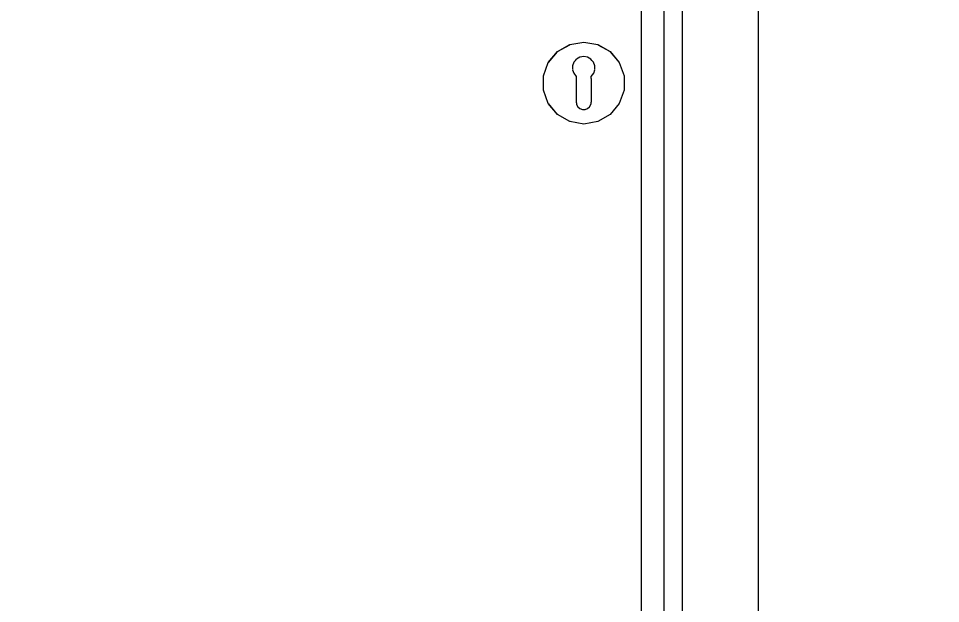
# Model space of a CAD drawing. Header units: millimetres. Extents: x -15634 to 67596, y -3027 to 55843.
# Drawn here: x 22894 to 23501, y 12753 to 13138 of the extents above; entities that cross this region are included whole.
import ezdxf

# ---------------------------------------------------------------- set-up
doc = ezdxf.new("R2010")
doc.units = ezdxf.units.MM
doc.header["$MEASUREMENT"] = 0
doc.set_wipeout_variables(frame=1)
doc.linetypes.add('Wipeout_Contour', pattern=[1000, 0, -1000])
doc.layers.add('Dimensioning - General', color=7, linetype='Continuous')
doc.layers.add('Structural - Bearing', color=7, linetype='Continuous')
for name, color, linetype, lineweight, true_color in [('Dimensioning - General_Pen_No__61', 7, 'Continuous', 20, 0x6a6a6a), ('Dimensioning - General_Pen_No__88', 7, 'Continuous', 20, 0xfd4435), ('Structural - Bearing_Pen_No__82', 7, 'Continuous', 20, 0xaaaaaa)]:
    doc.layers.add(name, color=color, linetype=linetype, lineweight=lineweight, true_color=true_color)
doc.styles.add('GENERATED_STYLE_6', font='calibril.ttf')
doc.dimstyles.new('GENERATED_STYLE__3', dxfattribs={"dimtxt": 195.999997, "dimasz": 106.4, "dimexe": 0.18, "dimexo": 0.0625, "dimgap": 0.09, "dimtad": 1, "dimdec": 0, "dimlfac": 0.1, "dimzin": 0, "dimdsep": 46, "dimtxsty": 'GENERATED_STYLE_6', "dimblk": 'ARROWHEAD_2', "dimblk1": 'ARROWHEAD_2', "dimblk2": 'ARROWHEAD_2', "dimcen": 0.09, "dimse1": 1, "dimse2": 1, "dimclrd": 256, "dimclre": 256, "dimclrt": 256, "dimadec": 0, "dimazin": 0, "dimtfac": 1, "dimtdec": 4, "dimtmove": 0, "dimatfit": 3, "dimfxl": 1, "dimtolj": 1, "dimtzin": 0, "dimarcsym": 0})

# ---------------------------------------------------------------- blocks, each defined once
blk = doc.blocks.new('*D43')
at = {"layer": 'Dimensioning - General_Pen_No__61', "color": 251, "linetype": 'Continuous', "lineweight": 20, "true_color": 0x6a6a6a, "transparency": 16777216}
for p, q in [((27454.43, 14836.02), (27594.43, 14755.19)), ((27629.43, 14795.6), (27419.43, 14795.6)), ((27524.43, 12095.6), (27524.43, 14795.6)), ((27454.43, 12136.02), (27594.43, 12055.19)), ((27629.43, 12095.6), (27419.43, 12095.6)), ((27524.43, 12027.14), (27524.43, 12095.6))]:
    blk.add_line(p, q, dxfattribs=at)
at = {"layer": 'Dimensioning - General_Pen_No__88', "color": 20, "lineweight": 20, "true_color": 0xfd4435, "transparency": 16777216, "char_height": 196, "attachment_point": 7, "rotation": 90, "style": 'GENERATED_STYLE_6'}
for s, insert in [('\\A1;{\\pql;\\fCalibri Light|b0|i0|c0|p34;20}', (27485.23, 14437.36)), ('\\A1;{\\pql;\\fCalibri Light|b0|i0|c0|p34;270}', (27485.23, 13207.27))]:
    blk.add_mtext(s, dxfattribs=dict(at, insert=insert))
blk = doc.blocks.new('ARROWHEAD_2')
at = {"color": 0, "linetype": 'Continuous', "lineweight": 0}
for p, q in [((-0.3781, -0.655), (0.3781, 0.655)), ((0, 0), (-1, 0))]:
    blk.add_line(p, q, dxfattribs=at)
blk = doc.blocks.new('*D91')
at = {"layer": 'Dimensioning - General_Pen_No__61', "color": 251, "linetype": 'Continuous', "lineweight": 20, "true_color": 0x6a6a6a, "transparency": 16777216}
for p, q in [((28004.43, 14836.02), (28144.43, 14755.19)), ((28179.43, 14795.6), (27969.43, 14795.6)), ((28074.43, 12095.6), (28074.43, 14795.6)), ((28004.43, 12136.02), (28144.43, 12055.19)), ((28179.43, 12095.6), (27969.43, 12095.6))]:
    blk.add_line(p, q, dxfattribs=at)
at = {"layer": 'Dimensioning - General_Pen_No__88', "color": 20, "lineweight": 20, "true_color": 0xfd4435, "transparency": 16777216, "char_height": 196, "attachment_point": 7, "rotation": 90, "style": 'GENERATED_STYLE_6'}
for s, insert in [('\\A1;{\\pql;\\fCalibri Light|b0|i0|c0|p34;20}', (28035.23, 14437.36)), ('\\A1;{\\pql;\\fCalibri Light|b0|i0|c0|p34;270}', (28035.23, 13207.27))]:
    blk.add_mtext(s, dxfattribs=dict(at, insert=insert))
blk = doc.blocks.new('*D124')
at = {"layer": 'Dimensioning - General_Pen_No__61', "color": 251, "linetype": 'Continuous', "lineweight": 20, "true_color": 0x6a6a6a, "transparency": 16777216}
for p, q in [((28554.43, 15036.02), (28694.43, 14955.19)), ((28729.43, 14995.6), (28519.43, 14995.6)), ((28624.43, 12095.6), (28624.43, 14995.6)), ((28554.43, 12136.02), (28694.43, 12055.19)), ((28729.43, 12095.6), (28519.43, 12095.6))]:
    blk.add_line(p, q, dxfattribs=at)
at = {"layer": 'Dimensioning - General_Pen_No__88', "color": 20, "lineweight": 20, "true_color": 0xfd4435, "transparency": 16777216, "insert": (28585.23, 13307.27), "char_height": 196, "attachment_point": 7, "rotation": 90, "style": 'GENERATED_STYLE_6'}
blk.add_mtext('\\A1;{\\pql;\\fCalibri Light|b0|i0|c0|p34;290}', dxfattribs=at)
blk = doc.blocks.new('*D139')
at = {"layer": 'Dimensioning - General_Pen_No__61', "color": 251, "linetype": 'Continuous', "lineweight": 20, "true_color": 0x6a6a6a, "transparency": 16777216}
for p, q in [((34964.93, 14836.02), (35104.93, 14755.19)), ((35139.93, 14795.6), (34929.93, 14795.6)), ((35034.93, 12095.6), (35034.93, 14795.6)), ((34964.93, 12136.02), (35104.93, 12055.19)), ((35139.93, 12095.6), (34929.93, 12095.6)), ((35034.93, 12027.14), (35034.93, 12095.6))]:
    blk.add_line(p, q, dxfattribs=at)
at = {"layer": 'Dimensioning - General_Pen_No__88', "color": 20, "lineweight": 20, "true_color": 0xfd4435, "transparency": 16777216, "char_height": 196, "attachment_point": 7, "rotation": 90, "style": 'GENERATED_STYLE_6'}
for s, insert in [('\\A1;{\\pql;\\fCalibri Light|b0|i0|c0|p34;20}', (34995.73, 14437.36)), ('\\A1;{\\pql;\\fCalibri Light|b0|i0|c0|p34;270}', (34995.73, 13207.27))]:
    blk.add_mtext(s, dxfattribs=dict(at, insert=insert))
blk = doc.blocks.new('*D187')
at = {"layer": 'Dimensioning - General_Pen_No__61', "color": 251, "linetype": 'Continuous', "lineweight": 20, "true_color": 0x6a6a6a, "transparency": 16777216}
for p, q in [((35514.93, 14836.02), (35654.93, 14755.19)), ((35689.93, 14795.6), (35479.93, 14795.6)), ((35584.93, 12095.6), (35584.93, 14795.6)), ((35514.93, 12136.02), (35654.93, 12055.19)), ((35689.93, 12095.6), (35479.93, 12095.6))]:
    blk.add_line(p, q, dxfattribs=at)
at = {"layer": 'Dimensioning - General_Pen_No__88', "color": 20, "lineweight": 20, "true_color": 0xfd4435, "transparency": 16777216, "char_height": 196, "attachment_point": 7, "rotation": 90, "style": 'GENERATED_STYLE_6'}
for s, insert in [('\\A1;{\\pql;\\fCalibri Light|b0|i0|c0|p34;20}', (35545.73, 14437.36)), ('\\A1;{\\pql;\\fCalibri Light|b0|i0|c0|p34;270}', (35545.73, 13207.27))]:
    blk.add_mtext(s, dxfattribs=dict(at, insert=insert))
blk = doc.blocks.new('*D220')
at = {"layer": 'Dimensioning - General_Pen_No__61', "color": 251, "linetype": 'Continuous', "lineweight": 20, "true_color": 0x6a6a6a, "transparency": 16777216}
for p, q in [((36064.93, 15036.02), (36204.93, 14955.19)), ((36239.93, 14995.6), (36029.93, 14995.6)), ((36134.93, 12095.6), (36134.93, 14995.6)), ((36064.93, 12136.02), (36204.93, 12055.19)), ((36239.93, 12095.6), (36029.93, 12095.6))]:
    blk.add_line(p, q, dxfattribs=at)
at = {"layer": 'Dimensioning - General_Pen_No__88', "color": 20, "lineweight": 20, "true_color": 0xfd4435, "transparency": 16777216, "insert": (36095.73, 13307.27), "char_height": 196, "attachment_point": 7, "rotation": 90, "style": 'GENERATED_STYLE_6'}
blk.add_mtext('\\A1;{\\pql;\\fCalibri Light|b0|i0|c0|p34;290}', dxfattribs=at)

msp = doc.modelspace()

# ---------------------------------------------------------------- wipeouts: each hides what was drawn before it
at = {"color": 254, "linetype": 'Wipeout_Contour', "lineweight": 0, "ltscale": 107337.670272}
msp.add_wipeout([(23319.37, 12195.6), (23331.37, 12195.6), (23331.37, 14282.6), (23319.37, 14270.6)], dxfattribs=at).dxf.layer = 'Structural - Bearing'
at = {"color": 254, "linetype": 'Wipeout_Contour', "lineweight": 0, "ltscale": 186886.990516}
msp.add_wipeout([(23259.95, 13109.39), (23260.93, 13110.53), (23257.17, 13120.88), (23249.08, 13116.21), (23259, 13104.39), (23258.98, 13104.44), (23259.04, 13107)], dxfattribs=at).dxf.layer = 'Structural - Bearing'
at = {"color": 254, "linetype": 'Wipeout_Contour', "lineweight": 0, "ltscale": 133418.232362}
msp.add_wipeout([(23257.17, 13070.33), (23261.51, 13082.27), (23261.37, 13083.1), (23261.37, 13089.65), (23249.08, 13075)], dxfattribs=at).dxf.layer = 'Structural - Bearing'

# ---------------------------------------------------------------- next in the draw order: wipeouts: each hides what was drawn before it
at = {"color": 254, "linetype": 'Wipeout_Contour', "lineweight": 0, "ltscale": 107477.870206}
msp.add_wipeout([(23381.37, 12195.6), (23381.37, 14332.6), (23331.37, 14282.6), (23331.37, 12195.6)], dxfattribs=at).dxf.layer = 'Structural - Bearing'
at = {"color": 254, "linetype": 'Wipeout_Contour', "lineweight": 0, "ltscale": 107268.798322}
msp.add_wipeout([(23304.37, 14255.6), (23304.37, 12195.6), (23319.37, 12195.6), (23319.37, 14255.6)], dxfattribs=at).dxf.layer = 'Structural - Bearing'
at = {"color": 254, "linetype": 'Wipeout_Contour', "lineweight": 0, "ltscale": 160162.15189}
msp.add_wipeout([(23259.79, 13102.02), (23259, 13104.39), (23249.08, 13116.21), (23243.07, 13109.05), (23261.37, 13098.49), (23261.37, 13100)], dxfattribs=at).dxf.layer = 'Structural - Bearing'
at = {"color": 254, "linetype": 'Wipeout_Contour', "lineweight": 0, "ltscale": 106729.359998}
msp.add_wipeout([(23261.37, 13089.65), (23261.37, 13092.72), (23243.07, 13082.15), (23249.08, 13075)], dxfattribs=at).dxf.layer = 'Structural - Bearing'

# ---------------------------------------------------------------- next in the draw order: linework, layer by layer
at = {"layer": 'Structural - Bearing_Pen_No__82', "color": 253, "linetype": 'Continuous', "lineweight": 20, "true_color": 0xaaaaaa}
for p, q in [((23381.37, 14332.6), (23381.37, 12195.6)), ((23331.37, 12195.6), (23331.37, 14282.6)), ((23319.37, 12195.6), (23319.37, 14270.6)), ((23304.37, 12195.6), (23304.37, 14255.6))]:
    msp.add_line(p, q, dxfattribs=at)

# ---------------------------------------------------------------- next in the draw order: wipeouts: each hides what was drawn before it
at = {"color": 254, "linetype": 'Wipeout_Contour', "lineweight": 0, "ltscale": 106793.544933}
msp.add_wipeout([(23249.01, 13116.29), (23249.08, 13116.21), (23257.17, 13120.88), (23257.13, 13120.98)], dxfattribs=at).dxf.layer = 'Structural - Bearing'

# ---------------------------------------------------------------- next in the draw order: wipeouts: each hides what was drawn before it
at = {"color": 254, "linetype": 'Wipeout_Contour', "lineweight": 0, "ltscale": 160229.574408}
msp.add_wipeout([(23261.62, 13111.33), (23263.85, 13112.59), (23266.37, 13113.03), (23266.37, 13122.5), (23257.17, 13120.88), (23260.93, 13110.53)], dxfattribs=at).dxf.layer = 'Structural - Bearing'

# ---------------------------------------------------------------- next in the draw order: wipeouts: each hides what was drawn before it
at = {"color": 254, "linetype": 'Wipeout_Contour', "lineweight": 0, "ltscale": 106829.916847}
msp.add_wipeout([(23257.13, 13120.98), (23257.17, 13120.88), (23266.37, 13122.5), (23266.37, 13122.6)], dxfattribs=at).dxf.layer = 'Structural - Bearing'
at = {"color": 254, "linetype": 'Wipeout_Contour', "lineweight": 0, "ltscale": 106752.915666}
msp.add_wipeout([(23261.37, 13096.49), (23261.37, 13098.49), (23243.07, 13109.05), (23239.88, 13100.28)], dxfattribs=at).dxf.layer = 'Structural - Bearing'

# ---------------------------------------------------------------- next in the draw order: wipeouts: each hides what was drawn before it
at = {"color": 254, "linetype": 'Wipeout_Contour', "lineweight": 0, "ltscale": 160268.808943}
msp.add_wipeout([(23268.89, 13112.59), (23271.11, 13111.33), (23271.8, 13110.53), (23275.57, 13120.88), (23266.37, 13122.5), (23266.37, 13113.03)], dxfattribs=at).dxf.layer = 'Structural - Bearing'
at = {"color": 254, "linetype": 'Wipeout_Contour', "lineweight": 0, "ltscale": 106757.301185}
msp.add_wipeout([(23242.98, 13109.1), (23243.07, 13109.05), (23249.08, 13116.21), (23249.01, 13116.29)], dxfattribs=at).dxf.layer = 'Structural - Bearing'
at = {"color": 254, "linetype": 'Wipeout_Contour', "lineweight": 0, "ltscale": 106731.956538}
msp.add_wipeout([(23261.37, 13092.72), (23261.37, 13094.72), (23239.88, 13090.93), (23243.07, 13082.15)], dxfattribs=at).dxf.layer = 'Structural - Bearing'

# ---------------------------------------------------------------- next in the draw order: linework, layer by layer
at = {"layer": 'Structural - Bearing_Pen_No__82', "color": 253, "linetype": 'Continuous', "lineweight": 20, "true_color": 0xaaaaaa}
msp.add_line((23249.01, 13116.29), (23257.13, 13120.98), dxfattribs=at)

# ---------------------------------------------------------------- next in the draw order: wipeouts: each hides what was drawn before it
at = {"color": 254, "linetype": 'Wipeout_Contour', "lineweight": 0, "ltscale": 106862.038225}
msp.add_wipeout([(23266.37, 13122.6), (23266.37, 13122.5), (23275.57, 13120.88), (23275.6, 13120.98)], dxfattribs=at).dxf.layer = 'Structural - Bearing'
at = {"color": 254, "linetype": 'Wipeout_Contour', "lineweight": 0, "ltscale": 106739.779528}
msp.add_wipeout([(23261.37, 13094.72), (23261.37, 13096.49), (23239.88, 13100.28), (23239.88, 13090.93)], dxfattribs=at).dxf.layer = 'Structural - Bearing'
at = {"color": 254, "linetype": 'Wipeout_Contour', "lineweight": 0, "ltscale": 213494.048965}
msp.add_wipeout([(23261.67, 13081.39), (23261.51, 13082.27), (23257.17, 13070.33), (23266.37, 13068.7), (23266.37, 13078.18), (23265.5, 13078.18), (23263.87, 13078.77), (23262.54, 13079.89)], dxfattribs=at).dxf.layer = 'Structural - Bearing'

# ---------------------------------------------------------------- next in the draw order: linework, layer by layer
at = {"layer": 'Structural - Bearing_Pen_No__82', "color": 253, "linetype": 'Continuous', "lineweight": 20, "true_color": 0xaaaaaa}
msp.add_line((23257.13, 13120.98), (23266.37, 13122.6), dxfattribs=at)

# ---------------------------------------------------------------- next in the draw order: wipeouts: each hides what was drawn before it
at = {"color": 254, "linetype": 'Wipeout_Contour', "lineweight": 0, "ltscale": 186995.088667}
msp.add_wipeout([(23272.78, 13109.39), (23273.7, 13107), (23273.76, 13104.44), (23273.74, 13104.39), (23283.66, 13116.21), (23275.57, 13120.88), (23271.8, 13110.53)], dxfattribs=at).dxf.layer = 'Structural - Bearing'
at = {"color": 254, "linetype": 'Wipeout_Contour', "lineweight": 0, "ltscale": 106725.559309}
msp.add_wipeout([(23239.78, 13100.29), (23239.88, 13100.28), (23243.07, 13109.05), (23242.98, 13109.1)], dxfattribs=at).dxf.layer = 'Structural - Bearing'
at = {"color": 254, "linetype": 'Wipeout_Contour', "lineweight": 0, "ltscale": 213541.34897}
msp.add_wipeout([(23267.24, 13078.18), (23266.37, 13078.18), (23266.37, 13068.7), (23275.57, 13070.33), (23271.22, 13082.27), (23271.07, 13081.39), (23270.2, 13079.89), (23268.87, 13078.77)], dxfattribs=at).dxf.layer = 'Structural - Bearing'
at = {"color": 254, "linetype": 'Wipeout_Contour', "lineweight": 0, "ltscale": 106703.318877}
msp.add_wipeout([(23257.13, 13070.23), (23257.17, 13070.33), (23249.08, 13075), (23249.01, 13074.92)], dxfattribs=at).dxf.layer = 'Structural - Bearing'

# ---------------------------------------------------------------- next in the draw order: linework, layer by layer
at = {"layer": 'Structural - Bearing_Pen_No__82', "color": 253, "linetype": 'Continuous', "lineweight": 20, "true_color": 0xaaaaaa}
msp.add_line((23242.98, 13109.1), (23249.01, 13116.29), dxfattribs=at)

# ---------------------------------------------------------------- next in the draw order: wipeouts: each hides what was drawn before it
at = {"color": 254, "linetype": 'Wipeout_Contour', "lineweight": 0, "ltscale": 106886.027847}
msp.add_wipeout([(23275.6, 13120.98), (23275.57, 13120.88), (23283.66, 13116.21), (23283.72, 13116.29)], dxfattribs=at).dxf.layer = 'Structural - Bearing'
at = {"color": 254, "linetype": 'Wipeout_Contour', "lineweight": 0, "ltscale": 133492.279232}
msp.add_wipeout([(23283.66, 13075), (23271.37, 13089.65), (23271.37, 13083.1), (23271.22, 13082.27), (23275.57, 13070.33)], dxfattribs=at).dxf.layer = 'Structural - Bearing'
at = {"color": 254, "linetype": 'Wipeout_Contour', "lineweight": 0, "ltscale": 106690.318931}
msp.add_wipeout([(23249.01, 13074.92), (23249.08, 13075), (23243.07, 13082.15), (23242.98, 13082.1)], dxfattribs=at).dxf.layer = 'Structural - Bearing'
at = {"color": 254, "linetype": 'Wipeout_Contour', "lineweight": 0, "ltscale": 106727.343052}
msp.add_wipeout([(23266.37, 13068.6), (23266.37, 13068.7), (23257.17, 13070.33), (23257.13, 13070.23)], dxfattribs=at).dxf.layer = 'Structural - Bearing'

# ---------------------------------------------------------------- next in the draw order: linework, layer by layer
at = {"layer": 'Structural - Bearing_Pen_No__82', "color": 253, "linetype": 'Continuous', "lineweight": 20, "true_color": 0xaaaaaa}
for p, q in [((23266.37, 13122.6), (23275.6, 13120.98)), ((23257.13, 13070.23), (23249.01, 13074.92))]:
    msp.add_line(p, q, dxfattribs=at)

# ---------------------------------------------------------------- next in the draw order: wipeouts: each hides what was drawn before it
at = {"color": 254, "linetype": 'Wipeout_Contour', "lineweight": 0, "ltscale": 160276.546063}
msp.add_wipeout([(23272.95, 13102.02), (23271.37, 13100), (23271.37, 13098.49), (23289.66, 13109.05), (23283.66, 13116.21), (23273.74, 13104.39)], dxfattribs=at).dxf.layer = 'Structural - Bearing'
at = {"color": 254, "linetype": 'Wipeout_Contour', "lineweight": 0, "ltscale": 106689.915288}
msp.add_wipeout([(23242.98, 13082.1), (23243.07, 13082.15), (23239.88, 13090.93), (23239.78, 13090.92)], dxfattribs=at).dxf.layer = 'Structural - Bearing'
at = {"color": 254, "linetype": 'Wipeout_Contour', "lineweight": 0, "ltscale": 106759.494392}
msp.add_wipeout([(23275.6, 13070.23), (23275.57, 13070.33), (23266.37, 13068.7), (23266.37, 13068.6)], dxfattribs=at).dxf.layer = 'Structural - Bearing'

# ---------------------------------------------------------------- next in the draw order: linework, layer by layer
at = {"layer": 'Structural - Bearing_Pen_No__82', "color": 253, "linetype": 'Continuous', "lineweight": 20, "true_color": 0xaaaaaa}
for p, q in [((23249.01, 13074.92), (23242.98, 13082.1)), ((23266.37, 13068.6), (23257.13, 13070.23))]:
    msp.add_line(p, q, dxfattribs=at)

# ---------------------------------------------------------------- next in the draw order: wipeouts: each hides what was drawn before it
at = {"color": 254, "linetype": 'Wipeout_Contour', "lineweight": 0, "ltscale": 106899.004737}
msp.add_wipeout([(23283.72, 13116.29), (23283.66, 13116.21), (23289.66, 13109.05), (23289.75, 13109.1)], dxfattribs=at).dxf.layer = 'Structural - Bearing'
at = {"color": 254, "linetype": 'Wipeout_Contour', "lineweight": 0, "ltscale": 106702.157894}
msp.add_wipeout([(23239.78, 13090.92), (23239.88, 13090.93), (23239.88, 13100.28), (23239.78, 13100.29)], dxfattribs=at).dxf.layer = 'Structural - Bearing'

# ---------------------------------------------------------------- next in the draw order: linework, layer by layer
at = {"layer": 'Structural - Bearing_Pen_No__82', "color": 253, "linetype": 'Continuous', "lineweight": 20, "true_color": 0xaaaaaa}
for p, q in [((23275.6, 13120.98), (23283.72, 13116.29)), ((23239.78, 13100.29), (23242.98, 13109.1)), ((23239.78, 13090.92), (23239.78, 13100.29)), ((23242.98, 13082.1), (23239.78, 13090.92))]:
    msp.add_line(p, q, dxfattribs=at)

# ---------------------------------------------------------------- next in the draw order: wipeouts: each hides what was drawn before it
at = {"color": 254, "linetype": 'Wipeout_Contour', "lineweight": 0, "ltscale": 106857.363081}
msp.add_wipeout([(23271.37, 13098.49), (23271.37, 13096.49), (23292.86, 13100.28), (23289.66, 13109.05)], dxfattribs=at).dxf.layer = 'Structural - Bearing'

# ---------------------------------------------------------------- next in the draw order: wipeouts: each hides what was drawn before it
at = {"color": 254, "linetype": 'Wipeout_Contour', "lineweight": 0, "ltscale": 106899.407615}
msp.add_wipeout([(23289.75, 13109.1), (23289.66, 13109.05), (23292.86, 13100.28), (23292.96, 13100.29)], dxfattribs=at).dxf.layer = 'Structural - Bearing'

# ---------------------------------------------------------------- next in the draw order: linework, layer by layer
at = {"layer": 'Structural - Bearing_Pen_No__82', "color": 253, "linetype": 'Continuous', "lineweight": 20, "true_color": 0xaaaaaa}
msp.add_line((23283.72, 13116.29), (23289.75, 13109.1), dxfattribs=at)

# ---------------------------------------------------------------- next in the draw order: wipeouts: each hides what was drawn before it
at = {"color": 254, "linetype": 'Wipeout_Contour', "lineweight": 0, "ltscale": 106849.551121}
msp.add_wipeout([(23271.37, 13096.49), (23271.37, 13094.72), (23292.86, 13090.93), (23292.86, 13100.28)], dxfattribs=at).dxf.layer = 'Structural - Bearing'

# ---------------------------------------------------------------- next in the draw order: wipeouts: each hides what was drawn before it
at = {"color": 254, "linetype": 'Wipeout_Contour', "lineweight": 0, "ltscale": 106836.432665}
msp.add_wipeout([(23271.37, 13094.72), (23271.37, 13092.72), (23289.66, 13082.15), (23292.86, 13090.93)], dxfattribs=at).dxf.layer = 'Structural - Bearing'

# ---------------------------------------------------------------- next in the draw order: wipeouts: each hides what was drawn before it
at = {"color": 254, "linetype": 'Wipeout_Contour', "lineweight": 0, "ltscale": 106887.186637}
msp.add_wipeout([(23292.96, 13100.29), (23292.86, 13100.28), (23292.86, 13090.93), (23292.96, 13090.92)], dxfattribs=at).dxf.layer = 'Structural - Bearing'
at = {"color": 254, "linetype": 'Wipeout_Contour', "lineweight": 0, "ltscale": 106818.122402}
msp.add_wipeout([(23271.37, 13092.72), (23271.37, 13089.65), (23283.66, 13075), (23289.66, 13082.15)], dxfattribs=at).dxf.layer = 'Structural - Bearing'

# ---------------------------------------------------------------- next in the draw order: linework, layer by layer
at = {"layer": 'Structural - Bearing_Pen_No__82', "color": 253, "linetype": 'Continuous', "lineweight": 20, "true_color": 0xaaaaaa}
msp.add_line((23289.75, 13109.1), (23292.96, 13100.29), dxfattribs=at)

# ---------------------------------------------------------------- next in the draw order: wipeouts: each hides what was drawn before it
at = {"color": 254, "linetype": 'Wipeout_Contour', "lineweight": 0, "ltscale": 720896.053405}
msp.add_wipeout([(23259.04, 13107), (23258.98, 13104.44), (23259.79, 13102.02), (23261.37, 13100), (23261.37, 13083.1), (23261.67, 13081.39), (23262.54, 13079.89), (23263.87, 13078.77), (23265.5, 13078.18), (23267.24, 13078.18), (23268.87, 13078.77), (23270.2, 13079.89), (23271.07, 13081.39), (23271.37, 13083.1), (23271.37, 13100), (23272.95, 13102.02), (23273.74, 13104.39), (23273.76, 13104.44), (23273.7, 13107), (23272.78, 13109.39), (23271.8, 13110.53), (23271.11, 13111.33), (23268.89, 13112.59), (23266.37, 13113.03), (23263.85, 13112.59), (23261.62, 13111.33), (23259.95, 13109.39)], dxfattribs=at).dxf.layer = 'Structural - Bearing'
at = {"color": 254, "linetype": 'Wipeout_Contour', "lineweight": 0, "ltscale": 106863.819841}
msp.add_wipeout([(23292.96, 13090.92), (23292.86, 13090.93), (23289.66, 13082.15), (23289.75, 13082.1)], dxfattribs=at).dxf.layer = 'Structural - Bearing'
at = {"color": 254, "linetype": 'Wipeout_Contour', "lineweight": 0, "ltscale": 106795.877559}
msp.add_wipeout([(23283.72, 13074.92), (23283.66, 13075), (23275.57, 13070.33), (23275.6, 13070.23)], dxfattribs=at).dxf.layer = 'Structural - Bearing'

# ---------------------------------------------------------------- next in the draw order: linework, layer by layer
at = {"layer": 'Structural - Bearing_Pen_No__82', "color": 253, "linetype": 'Continuous', "lineweight": 20, "true_color": 0xaaaaaa}
for p, q in [((23259.95, 13109.39), (23259.04, 13107)), ((23260.93, 13110.53), (23259.95, 13109.39)), ((23260.93, 13110.53), (23261.62, 13111.33)), ((23263.85, 13112.59), (23261.62, 13111.33)), ((23266.37, 13113.03), (23263.85, 13112.59)), ((23268.89, 13112.59), (23266.37, 13113.03)), ((23271.11, 13111.33), (23268.89, 13112.59)), ((23271.8, 13110.53), (23271.11, 13111.33)), ((23271.8, 13110.53), (23272.78, 13109.39)), ((23273.7, 13107), (23272.78, 13109.39)), ((23259.04, 13107), (23258.98, 13104.44)), ((23259, 13104.39), (23259.79, 13102.02)), ((23259.79, 13102.02), (23261.37, 13100)), ((23271.37, 13100), (23272.95, 13102.02)), ((23272.95, 13102.02), (23273.74, 13104.39)), ((23273.76, 13104.44), (23273.7, 13107)), ((23261.37, 13100), (23261.37, 13098.49)), ((23261.37, 13098.49), (23261.37, 13096.49)), ((23261.37, 13096.49), (23261.37, 13094.72)), ((23271.37, 13098.49), (23271.37, 13100)), ((23271.37, 13098.49), (23271.37, 13096.49)), ((23271.37, 13096.49), (23271.37, 13094.72)), ((23292.96, 13100.29), (23292.96, 13090.92)), ((23261.37, 13094.72), (23261.37, 13092.72)), ((23261.37, 13092.72), (23261.37, 13089.65)), ((23261.37, 13089.65), (23261.37, 13083.1)), ((23271.37, 13094.72), (23271.37, 13092.72)), ((23271.37, 13092.72), (23271.37, 13089.65)), ((23271.37, 13089.65), (23271.37, 13083.1)), ((23261.37, 13083.1), (23261.51, 13082.27)), ((23261.51, 13082.27), (23261.67, 13081.39)), ((23261.67, 13081.39), (23262.54, 13079.89)), ((23262.54, 13079.89), (23263.87, 13078.77)), ((23263.87, 13078.77), (23265.5, 13078.18)), ((23265.5, 13078.18), (23266.37, 13078.18)), ((23266.37, 13078.18), (23267.24, 13078.18)), ((23267.24, 13078.18), (23268.87, 13078.77)), ((23268.87, 13078.77), (23270.2, 13079.89)), ((23270.2, 13079.89), (23271.07, 13081.39)), ((23271.07, 13081.39), (23271.22, 13082.27)), ((23271.22, 13082.27), (23271.37, 13083.1)), ((23275.6, 13070.23), (23266.37, 13068.6))]:
    msp.add_line(p, q, dxfattribs=at)

# ---------------------------------------------------------------- next in the draw order: wipeouts: each hides what was drawn before it
at = {"color": 254, "linetype": 'Wipeout_Contour', "lineweight": 0, "ltscale": 106832.108631}
msp.add_wipeout([(23289.75, 13082.1), (23289.66, 13082.15), (23283.66, 13075), (23283.72, 13074.92)], dxfattribs=at).dxf.layer = 'Structural - Bearing'

# ---------------------------------------------------------------- next in the draw order: linework, layer by layer
at = {"layer": 'Structural - Bearing_Pen_No__82', "color": 253, "linetype": 'Continuous', "lineweight": 20, "true_color": 0xaaaaaa}
for p, q in [((23292.96, 13090.92), (23289.75, 13082.1)), ((23289.75, 13082.1), (23283.72, 13074.92)), ((23283.72, 13074.92), (23275.6, 13070.23))]:
    msp.add_line(p, q, dxfattribs=at)

# ---------------------------------------------------------------- next in the draw order: dimensions: what is measured, and where the dimension line sits
at = {"layer": 'Dimensioning - General', "color": 251, "linetype": 'Continuous', "lineweight": 20, "true_color": 0x6a6a6a}
for base, p1, p2, picture, middle in [((28624.43, 14995.6), (2570.17, 12095.6), (2464.76, 14995.6), '*D124', (28487.23, 13531.4)), ((36134.93, 14995.6), (10080.67, 12095.6), (9975.26, 14995.6), '*D220', (35997.73, 13531.4)), ((28074.43, 14795.6), (115.63, 12095.6), (20.76, 14795.6), '*D91', (27937.23, 13431.4)), ((27524.43, 14795.6), (100.57, 12095.6), (117.92, 14795.6), '*D43', (27387.23, 13431.4)), ((35584.93, 14795.6), (7626.13, 12095.6), (7531.26, 14795.6), '*D187', (35447.73, 13431.4)), ((35034.93, 14795.6), (7611.07, 12095.6), (7628.41, 14795.6), '*D139', (34897.73, 13431.4))]:
    dim = msp.add_linear_dim(base=base, p1=p1, p2=p2, angle=90, dimstyle='GENERATED_STYLE__3', dxfattribs=at)
    dim.commit()
    dim.dimension.update_dxf_attribs({"geometry": picture, "text_midpoint": middle, "dimtype": 160, "text_rotation": 90})

doc.saveas('drawing.dxf')
